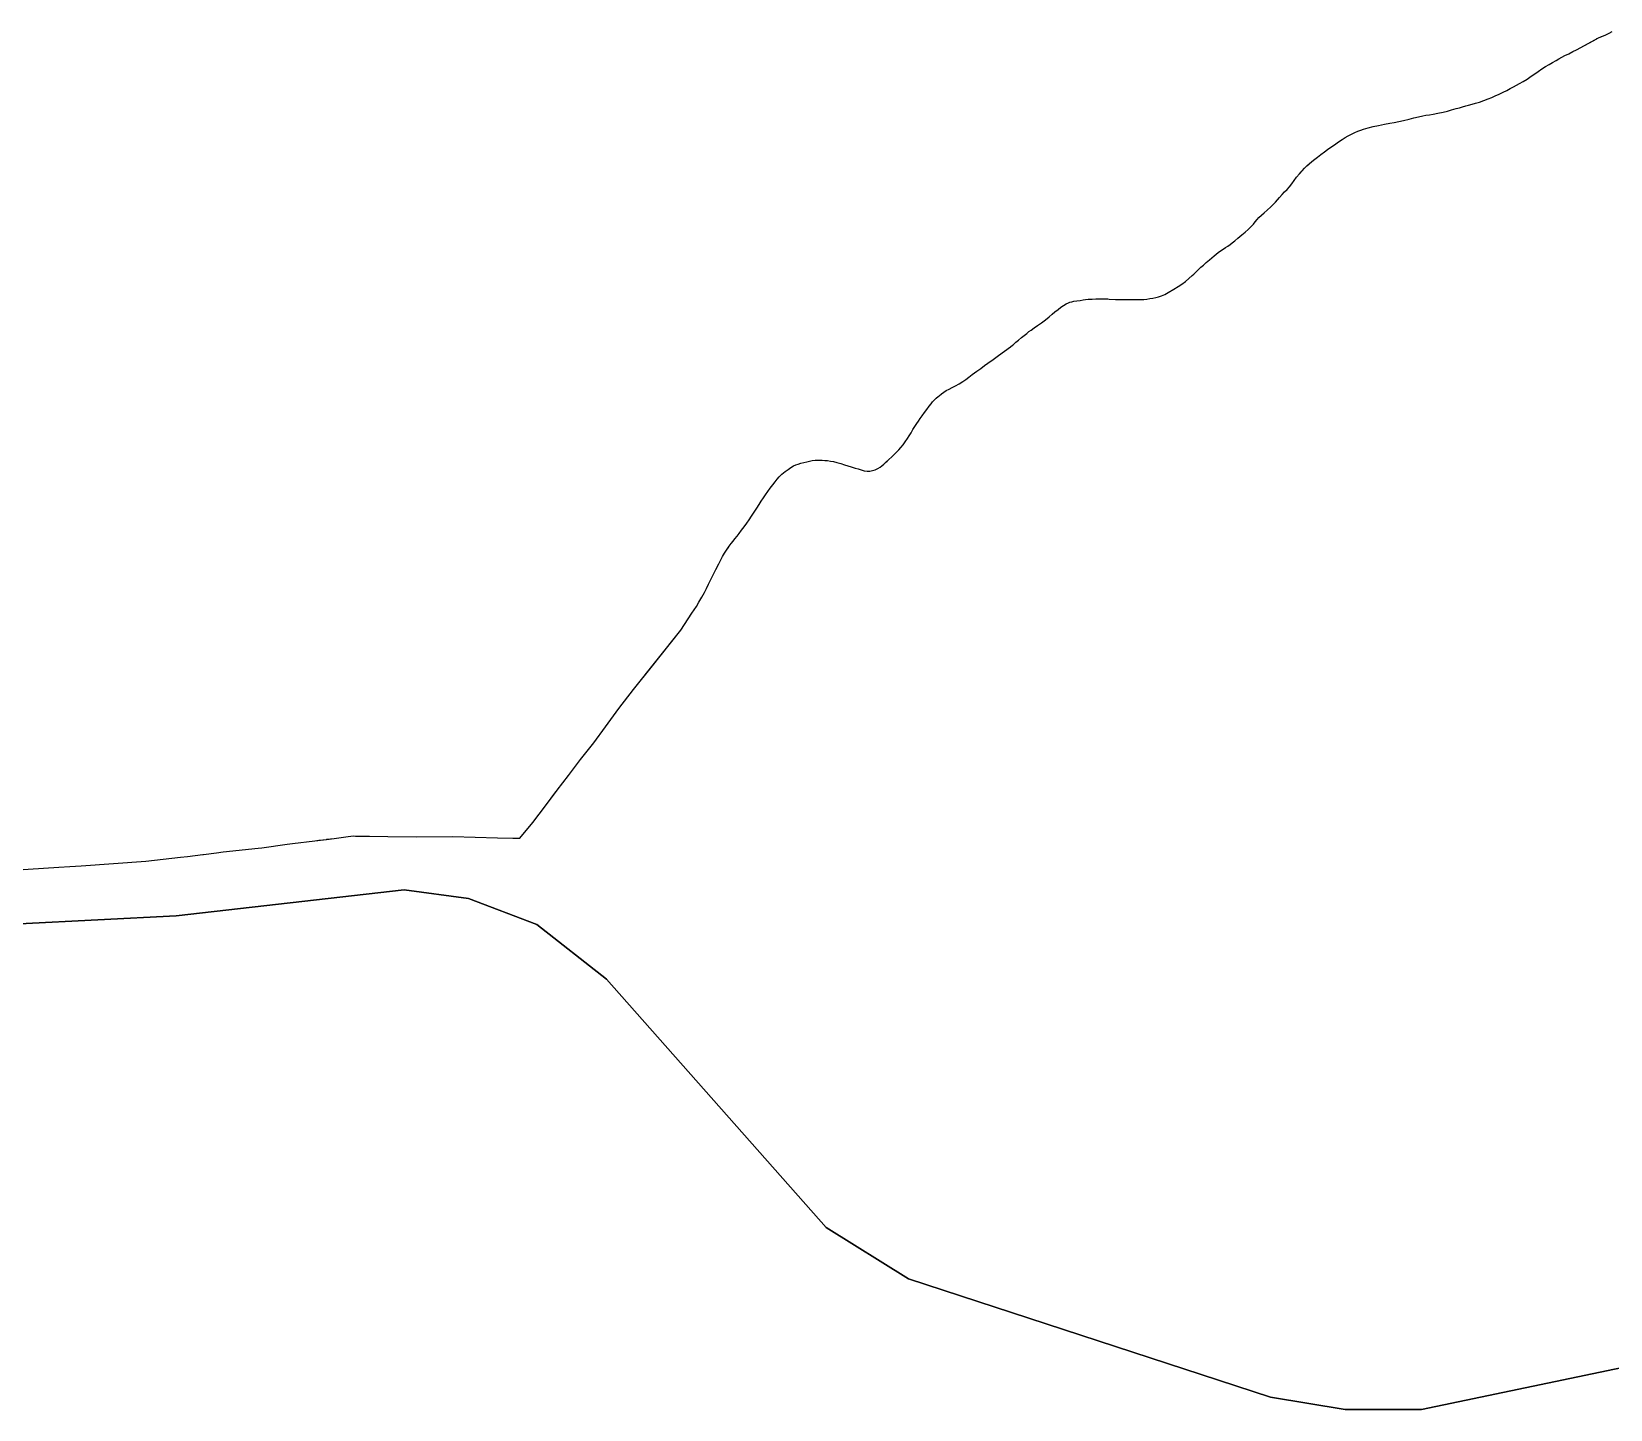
# Model space of a CAD drawing. Header units: inches. Extents: x 11258954 to 11313122, y 3645444 to 3695200.
# Drawn here: x 11264498 to 11270041, y 3685265 to 3690102 of the extents above; entities that cross this region are included whole.
import ezdxf

# ---------------------------------------------------------------- set-up
doc = ezdxf.new("R2010")
doc.units = ezdxf.units.IN
doc.header["$MEASUREMENT"] = 0
for name, color, linetype in [('SchoolBoardDistrict', 253, 'Continuous'), ('SchoolZone_Elementary', 251, 'Continuous'), ('SchoolZone_High', 63, 'Continuous'), ('SchoolZone_Middle', 154, 'Continuous')]:
    doc.layers.add(name, color=color, linetype=linetype)

msp = doc.modelspace()

# ---------------------------------------------------------------- linework, layer by layer
at = {"layer": 'SchoolBoardDistrict'}
msp.add_lwpolyline([(11264377.4065, 3687155.0625), (11264593.9065, 3687168.4375), (11264632.594, 3687170.8125), (11264671.5315, 3687173.5), (11264899.5625, 3687189.25), (11265021.1565, 3687203.4375), (11265045.022, 3687206.3115), (11265045.0315, 3687206.3125), (11265098.6565, 3687212.6875), (11265101.75, 3687213.0625), (11265146.8125, 3687219.1875), (11265170.75, 3687222.4375), (11265293.397, 3687235.6235), (11265293.4065, 3687235.625), (11265306.344, 3687237), (11265395.522, 3687249.1235), (11265395.5315, 3687249.125), (11265404.7345, 3687250.375), (11265413.9375, 3687251.625), (11265492.154, 3687261.2495), (11265506.5155, 3687263.0105), (11265532.928, 3687266.2485), (11265532.9375, 3687266.25), (11265534.6115, 3687266.458), (11265560.094, 3687269.625), (11265584.5, 3687272.625), (11265609.219, 3687275.6875), (11265628.125, 3687278), (11265634.7815, 3687277.875), (11265659.219, 3687277.375), (11265684, 3687276.875), (11265748.3125, 3687275.625), (11265851.094, 3687275.25), (11265976.9065, 3687275.8125), (11266134.094, 3687271.25), (11266187.594, 3687270.375), (11266205.6195, 3687270.099), (11266205.6665, 3687270.0985), (11266212.094, 3687270), (11266257.6875, 3687324.8125), (11266302.0625, 3687384.4375), (11266338.5895, 3687432.518), (11266339.6825, 3687433.957), (11266343.6565, 3687439.1875), (11266382.6565, 3687490.625), (11266424.875, 3687546), (11266471.6565, 3687604.625), (11266512.6565, 3687661), (11266560.0625, 3687726), (11266610.844, 3687792), (11266672.7665, 3687869.476), (11266673.226, 3687870.051), (11266777.1875, 3688000.125), (11266816.469, 3688060.625), (11266824.2815, 3688071.5625), (11266832.2815, 3688083.5625), (11266841.25, 3688098.375), (11266851.75, 3688116.8125), (11266860.5, 3688132.875), (11266868.125, 3688147.4375), (11266875.1875, 3688161.5625), (11266883.1565, 3688178.0625), (11266891.5315, 3688195.375), (11266900.594, 3688213.8125), (11266910.719, 3688233.625), (11266917.9065, 3688247.625), (11266924.25, 3688259.75), (11266931.0315, 3688271.5), (11266939.8125, 3688284.6875), (11266944.327, 3688290.9185), (11266944.361, 3688290.965), (11266947.375, 3688295.125), (11266954.4065, 3688304.375), (11266961.0315, 3688312.75), (11266967.5625, 3688320.9375), (11266975.0625, 3688330.4375), (11266982.75, 3688340.375), (11266990.844, 3688351.1875), (11266999.5, 3688363.0625), (11267009.0625, 3688376.5), (11267017.4065, 3688388.375), (11267025.625, 3688400.5), (11267035, 3688414.6875), (11267044.2815, 3688429.1875), (11267052.4375, 3688442), (11267060.0315, 3688453.9375), (11267067.5, 3688465.375), (11267074.875, 3688476.1875), (11267082.6565, 3688487.1875), (11267091.125, 3688498.5625), (11267100.375, 3688510.6875), (11267108.25, 3688521.125), (11267115.25, 3688530.25), (11267122.75, 3688538.75), (11267129.013, 3688544.4945), (11267132.5625, 3688547.75), (11267143.844, 3688557.125), (11267154.0315, 3688565.0625), (11267163.5625, 3688571.625), (11267173.094, 3688577), (11267180.719, 3688580.5), (11267189.0625, 3688583.5625), (11267198.4375, 3688586.4375), (11267208.969, 3688589.1875), (11267219.875, 3688591.9375), (11267229.25, 3688594.3125), (11267238.2815, 3688595.9375), (11267249.3125, 3688596.875), (11267262.0625, 3688597.25), (11267273.25, 3688597.25), (11267283.4065, 3688596.8125), (11267292.9065, 3688595.9375), (11267303.094, 3688594.375), (11267313.875, 3688592.25), (11267325.6565, 3688589.3125), (11267338.75, 3688585.6875), (11267352.5625, 3688581.5625), (11267364.219, 3688577.9375), (11267376.0625, 3688574.0625), (11267389.7815, 3688569.875), (11267400.625, 3688566.5), (11267410.719, 3688563.1875), (11267421.125, 3688560.375), (11267431.75, 3688558.9375), (11267440.9375, 3688559.125), (11267450.1875, 3688560.875), (11267459.469, 3688563.875), (11267468.875, 3688568.5), (11267476.8125, 3688573.25), (11267483.5315, 3688577.9375), (11267489.75, 3688582.875), (11267496.5625, 3688588.8125), (11267501.543, 3688593.4645), (11267501.7215, 3688593.631), (11267507.9375, 3688599.4375), (11267517.9065, 3688608.8125), (11267527.0625, 3688617.75), (11267532.53, 3688623.2575), (11267532.831, 3688623.561), (11267535.5625, 3688626.3125), (11267542.6565, 3688633.5), (11267550.094, 3688641.5), (11267557.844, 3688650.75), (11267565.6565, 3688661.375), (11267573.469, 3688673), (11267579.75, 3688683.125), (11267585.719, 3688693.375), (11267592.594, 3688704.875), (11267599.375, 3688715.8125), (11267605.594, 3688725.5625), (11267611.469, 3688734.5625), (11267617.2815, 3688743.1875), (11267624.594, 3688753.625), (11267632.4375, 3688764.375), (11267640.7815, 3688775.5625), (11267649.9375, 3688787.25), (11267656.0625, 3688795.25), (11267661.4065, 3688802.125), (11267667, 3688808.5), (11267674.344, 3688815.4375), (11267681.2095, 3688821.247), (11267684.094, 3688823.6875), (11267693, 3688830.75), (11267701.25, 3688836.6875), (11267709.4065, 3688841.75), (11267719.125, 3688847), (11267729.75, 3688852.25), (11267741.469, 3688858.25), (11267754.3125, 3688865.4375), (11267767.2815, 3688873.5625), (11267778.219, 3688880.9375), (11267788.8125, 3688888.6875), (11267800.969, 3688897.75), (11267816.594, 3688909.4375), (11267830.4065, 3688919.8125), (11267843.125, 3688929.25), (11267855.625, 3688938.3125), (11267874.0625, 3688951.3125), (11267893.375, 3688964.875), (11267913.6565, 3688979.5), (11267934.719, 3688995.5625), (11267942.2115, 3689001.575), (11267945, 3689003.8125), (11267954.125, 3689011.3125), (11267963.3125, 3689018.9375), (11267973.969, 3689027.75), (11267983.4065, 3689035.5), (11267991.844, 3689042.4375), (11267999.6875, 3689048.6875), (11268007.125, 3689054.375), (11268018.219, 3689062.1875), (11268030.1565, 3689070.3125), (11268043.3125, 3689079.375), (11268058.094, 3689090.25), (11268070.8125, 3689100.5625), (11268081.1565, 3689109.5), (11268091.0315, 3689117.875), (11268102.4065, 3689126.9375), (11268112.1565, 3689134), (11268121.4375, 3689140.5625), (11268130.0625, 3689145.875), (11268138.1565, 3689150), (11268143.75, 3689152.0625), (11268149.969, 3689153.75), (11268157.75, 3689155.1875), (11268167.4375, 3689156.6875), (11268179.75, 3689158.5), (11268189.6565, 3689160.0625), (11268198.4375, 3689161.25), (11268207.9065, 3689162.25), (11268221.5625, 3689163.125), (11268234.875, 3689163.6875), (11268276.206, 3689163.3115), (11268281.719, 3689163), (11268303.969, 3689161.9375), (11268328.625, 3689161.25), (11268356.875, 3689161), (11268370.0315, 3689161), (11268381.469, 3689161), (11268392.0315, 3689161.1875), (11268402.844, 3689161.75), (11268413.5, 3689162.9375), (11268424.375, 3689164.5), (11268435, 3689166.375), (11268445.0315, 3689168.4375), (11268455, 3689170.9375), (11268465.1875, 3689174.25), (11268476.2815, 3689179.375), (11268488.875, 3689186.375), (11268507.969, 3689197.625), (11268523.219, 3689206.75), (11268536.5315, 3689215.4375), (11268549.2815, 3689224.875), (11268560.875, 3689234.625), (11268572.719, 3689245.3125), (11268578.5255, 3689250.757), (11268584.25, 3689256.125), (11268595.1565, 3689266.5), (11268603.6875, 3689274.625), (11268612.3125, 3689282.5625), (11268621.9065, 3689291.0625), (11268633.2815, 3689300.75), (11268642.344, 3689308.3125), (11268650.0315, 3689314.6875), (11268657.125, 3689320.4375), (11268664.5625, 3689326), (11268672.7815, 3689332.0625), (11268681.344, 3689338), (11268689.7815, 3689343.8125), (11268697.844, 3689349.25), (11268705.844, 3689354.875), (11268713.7815, 3689360.8125), (11268722.469, 3689367.8125), (11268732.6875, 3689376.5), (11268747.0315, 3689388.5), (11268758.9065, 3689398), (11268769.719, 3689407.1875), (11268780.5625, 3689417.9375), (11268787.75, 3689426.25), (11268794.4065, 3689434.3125), (11268800.75, 3689442), (11268806.969, 3689448.9375), (11268815.9375, 3689457.5625), (11268825.5625, 3689465.875), (11268836.4065, 3689475.0625), (11268848.5625, 3689486.3125), (11268857.625, 3689495.5625), (11268865.0625, 3689503.625), (11268871.9065, 3689511.4375), (11268879.375, 3689519.75), (11268888.5315, 3689529.5625), (11268897.5, 3689538.875), (11268906.1565, 3689548), (11268914.3125, 3689557.3125), (11268922.6565, 3689568.0625), (11268930.6875, 3689579), (11268939.219, 3689590.5), (11268949.375, 3689602.8125), (11268955.9425, 3689610.1925), (11268956.388, 3689610.6935), (11268958.719, 3689613.3125), (11268966.875, 3689622.0625), (11268975.1875, 3689630.1875), (11268981.1385, 3689635.444), (11268981.611, 3689635.861), (11268985.094, 3689638.9375), (11268999.094, 3689650.625), (11269012.4065, 3689661.1875), (11269025.094, 3689671.0625), (11269037.3125, 3689680.1875), (11269048.3125, 3689688.25), (11269059.6565, 3689696.4375), (11269072.3125, 3689704.9375), (11269087.0315, 3689714.5), (11269099.75, 3689722.875), (11269110.2815, 3689729.9375), (11269120.375, 3689736.0625), (11269132.469, 3689742.25), (11269143.875, 3689747.375), (11269154.5625, 3689751.875), (11269164.7815, 3689755.8125), (11269174.625, 3689759.1875), (11269190.875, 3689764.125), (11269207.9375, 3689768.4375), (11269226.8125, 3689772.625), (11269248.594, 3689777.0625), (11269267, 3689780.5), (11269282.625, 3689783.3125), (11269297.9065, 3689786.1875), (11269315.3125, 3689789.875), (11269334.3125, 3689794.5625), (11269351.625, 3689799.1875), (11269367.625, 3689803.3125), (11269382.5625, 3689806.625), (11269393.6565, 3689808.4375), (11269405.719, 3689810.0625), (11269419.4065, 3689812.125), (11269435.25, 3689815.0625), (11269453.7815, 3689819.0625), (11269469.219, 3689822.9375), (11269483.5625, 3689826.9375), (11269499.25, 3689831.4375), (11269511.1565, 3689834.9375), (11269522.5, 3689838.1875), (11269533.4375, 3689841.3125), (11269543.6565, 3689844.125), (11269555.469, 3689847.1875), (11269567.75, 3689850.5), (11269581.3125, 3689854.5625), (11269596.9375, 3689860.0625), (11269612.3125, 3689865.9375), (11269625, 3689870.9375), (11269637.1565, 3689876.125), (11269650.5625, 3689882.4375), (11269664.25, 3689889.1875), (11269677.1565, 3689895.5625), (11269689.219, 3689901.8125), (11269700.719, 3689907.75), (11269711.5625, 3689913.5625), (11269722.594, 3689919.625), (11269734.8125, 3689926.6875), (11269748.6565, 3689935.4375), (11269763.594, 3689945.4375), (11269775.7815, 3689954), (11269787.1875, 3689962.125), (11269800.219, 3689970.75), (11269813.625, 3689979.125), (11269826.344, 3689986.75), (11269838.5315, 3689993.75), (11269850.3125, 3690000.5), (11269860.3125, 3690006.1875), (11269870.5, 3690011.8125), (11269881.719, 3690017.8125), (11269894.8125, 3690024.4375), (11269909.844, 3690031.75), (11269922.5625, 3690037.8125), (11269993.663, 3690076.8765), (11269994.2375, 3690077.1915), (11270000.0315, 3690080.375), (11270009.6465, 3690084.463), (11270010.6015, 3690084.869), (11270022.375, 3690089.875), (11270036.625, 3690096.5), (11270048, 3690102.0625)], dxfattribs=at)
at = {"layer": 'SchoolZone_Elementary'}
for points in [[(11264377.4065, 3687155.0625, 0), (11264593.9065, 3687168.4375, 0), (11264632.594, 3687170.8125, 0), (11264671.5315, 3687173.5, 0), (11264899.5625, 3687189.25, 0), (11265021.1565, 3687203.4375, 0), (11265045.0315, 3687206.3125, 0), (11265098.6565, 3687212.6875, 0), (11265101.75, 3687213.0625, 0), (11265146.8125, 3687219.1875, 0), (11265170.75, 3687222.4375, 0), (11265293.4065, 3687235.625, 0), (11265306.344, 3687237, 0), (11265395.5315, 3687249.125, 0), (11265404.7345, 3687250.375, 0), (11265413.9375, 3687251.625, 0), (11265492.1565, 3687261.25, 0), (11265532.9375, 3687266.25, 0), (11265560.094, 3687269.625, 0), (11265584.5, 3687272.625, 0), (11265609.219, 3687275.6875, 0), (11265628.125, 3687278, 0), (11265634.7815, 3687277.875, 0), (11265659.219, 3687277.375, 0), (11265684, 3687276.875, 0), (11265748.3125, 3687275.625, 0), (11265851.094, 3687275.25, 0), (11265976.9065, 3687275.8125, 0), (11266134.094, 3687271.25, 0), (11266187.532, 3687270.376, 0), (11266187.594, 3687270.375, 0), (11266212.094, 3687270, 0), (11266257.6875, 3687324.8125, 0), (11266302.0625, 3687384.4375, 0), (11266343.6565, 3687439.1875, 0), (11266382.6565, 3687490.625, 0), (11266424.875, 3687546, 0), (11266471.6565, 3687604.625, 0), (11266512.6565, 3687661, 0), (11266560.0625, 3687726, 0), (11266610.844, 3687792, 0), (11266777.1875, 3688000.125, 0), (11266816.469, 3688060.625, 0), (11266824.2815, 3688071.5625, 0), (11266832.2815, 3688083.5625, 0), (11266841.25, 3688098.375, 0), (11266851.75, 3688116.8125, 0), (11266860.5, 3688132.875, 0), (11266868.125, 3688147.4375, 0), (11266875.1875, 3688161.5625, 0), (11266883.1565, 3688178.0625, 0), (11266891.5315, 3688195.375, 0), (11266900.594, 3688213.8125, 0), (11266910.719, 3688233.625, 0), (11266917.9065, 3688247.625, 0), (11266924.25, 3688259.75, 0), (11266931.0315, 3688271.5, 0), (11266939.8125, 3688284.6875, 0), (11266947.375, 3688295.125, 0), (11266954.4065, 3688304.375, 0), (11266961.0315, 3688312.75, 0), (11266967.5625, 3688320.9375, 0), (11266975.0625, 3688330.4375, 0), (11266982.75, 3688340.375, 0), (11266990.844, 3688351.1875, 0), (11266999.5, 3688363.0625, 0), (11267009.0625, 3688376.5, 0), (11267017.4065, 3688388.375, 0), (11267025.625, 3688400.5, 0), (11267035, 3688414.6875, 0), (11267044.2815, 3688429.1875, 0), (11267052.4375, 3688442, 0), (11267060.0315, 3688453.9375, 0), (11267067.5, 3688465.375, 0), (11267074.875, 3688476.1875, 0), (11267082.6565, 3688487.1875, 0), (11267091.125, 3688498.5625, 0), (11267100.375, 3688510.6875, 0), (11267108.25, 3688521.125, 0), (11267115.25, 3688530.25, 0), (11267122.75, 3688538.75, 0), (11267129.013, 3688544.494, 0), (11267132.5625, 3688547.75, 0), (11267143.844, 3688557.125, 0), (11267154.0315, 3688565.0625, 0), (11267163.5625, 3688571.625, 0), (11267173.094, 3688577, 0), (11267180.719, 3688580.5, 0), (11267189.0625, 3688583.5625, 0), (11267198.4375, 3688586.4375, 0), (11267208.969, 3688589.1875, 0), (11267219.875, 3688591.9375, 0), (11267229.25, 3688594.3125, 0), (11267238.2815, 3688595.9375, 0), (11267249.3125, 3688596.875, 0), (11267262.0625, 3688597.25, 0), (11267273.25, 3688597.25, 0), (11267283.4065, 3688596.8125, 0), (11267292.9065, 3688595.9375, 0), (11267303.094, 3688594.375, 0), (11267313.875, 3688592.25, 0), (11267325.6565, 3688589.3125, 0), (11267338.75, 3688585.6875, 0), (11267352.5625, 3688581.5625, 0), (11267364.219, 3688577.9375, 0), (11267376.0625, 3688574.0625, 0), (11267389.7815, 3688569.875, 0), (11267400.625, 3688566.5, 0), (11267410.719, 3688563.1875, 0), (11267421.125, 3688560.375, 0), (11267431.75, 3688558.9375, 0), (11267440.9375, 3688559.125, 0), (11267450.1875, 3688560.875, 0), (11267459.469, 3688563.875, 0), (11267468.875, 3688568.5, 0), (11267476.8125, 3688573.25, 0), (11267483.5315, 3688577.9375, 0), (11267489.75, 3688582.875, 0), (11267496.5625, 3688588.8125, 0), (11267507.9375, 3688599.4375, 0), (11267517.9065, 3688608.8125, 0), (11267527.0625, 3688617.75, 0), (11267535.5625, 3688626.3125, 0), (11267542.6565, 3688633.5, 0), (11267550.094, 3688641.5, 0), (11267557.844, 3688650.75, 0), (11267565.6565, 3688661.375, 0), (11267573.469, 3688673, 0), (11267579.75, 3688683.125, 0), (11267585.719, 3688693.375, 0), (11267592.594, 3688704.875, 0), (11267599.375, 3688715.8125, 0), (11267605.594, 3688725.5625, 0), (11267611.469, 3688734.5625, 0), (11267617.2815, 3688743.1875, 0), (11267624.594, 3688753.625, 0), (11267632.4375, 3688764.375, 0), (11267640.7815, 3688775.5625, 0), (11267649.9375, 3688787.25, 0), (11267656.0625, 3688795.25, 0), (11267661.4065, 3688802.125, 0), (11267667, 3688808.5, 0), (11267674.344, 3688815.4375, 0), (11267681.2095, 3688821.247, 0), (11267684.094, 3688823.6875, 0), (11267693, 3688830.75, 0), (11267701.25, 3688836.6875, 0), (11267709.4065, 3688841.75, 0), (11267719.125, 3688847, 0), (11267729.75, 3688852.25, 0), (11267741.469, 3688858.25, 0), (11267754.3125, 3688865.4375, 0), (11267767.2815, 3688873.5625, 0), (11267778.219, 3688880.9375, 0), (11267788.8125, 3688888.6875, 0), (11267800.969, 3688897.75, 0), (11267816.594, 3688909.4375, 0), (11267830.4065, 3688919.8125, 0), (11267843.125, 3688929.25, 0), (11267855.625, 3688938.3125, 0), (11267874.0625, 3688951.3125, 0), (11267893.375, 3688964.875, 0), (11267913.6565, 3688979.5, 0), (11267934.719, 3688995.5625, 0), (11267942.2115, 3689001.575, 0), (11267945, 3689003.8125, 0), (11267954.125, 3689011.3125, 0), (11267963.3125, 3689018.9375, 0), (11267973.969, 3689027.75, 0), (11267983.4065, 3689035.5, 0), (11267991.844, 3689042.4375, 0), (11267999.6875, 3689048.6875, 0), (11268007.125, 3689054.375, 0), (11268018.219, 3689062.1875, 0), (11268030.1565, 3689070.3125, 0), (11268043.3125, 3689079.375, 0), (11268058.094, 3689090.25, 0), (11268070.8125, 3689100.5625, 0), (11268081.1565, 3689109.5, 0), (11268091.0315, 3689117.875, 0), (11268102.4065, 3689126.9375, 0), (11268112.1565, 3689134, 0), (11268121.4375, 3689140.5625, 0), (11268130.0625, 3689145.875, 0), (11268138.1565, 3689150, 0), (11268143.75, 3689152.0625, 0), (11268149.969, 3689153.75, 0), (11268157.75, 3689155.1875, 0), (11268167.4375, 3689156.6875, 0), (11268179.75, 3689158.5, 0), (11268189.6565, 3689160.0625, 0), (11268198.4375, 3689161.25, 0), (11268207.9065, 3689162.25, 0), (11268221.5625, 3689163.125, 0), (11268234.875, 3689163.6875, 0), (11268276.206, 3689163.3115, 0), (11268281.719, 3689163, 0), (11268303.969, 3689161.9375, 0), (11268328.625, 3689161.25, 0), (11268356.875, 3689161, 0), (11268370.0315, 3689161, 0), (11268381.469, 3689161, 0), (11268392.0315, 3689161.1875, 0), (11268402.844, 3689161.75, 0), (11268413.5, 3689162.9375, 0), (11268424.375, 3689164.5, 0), (11268435, 3689166.375, 0), (11268445.0315, 3689168.4375, 0), (11268455, 3689170.9375, 0), (11268465.1875, 3689174.25, 0), (11268476.2815, 3689179.375, 0), (11268488.875, 3689186.375, 0), (11268507.969, 3689197.625, 0), (11268523.219, 3689206.75, 0), (11268536.5315, 3689215.4375, 0), (11268549.2815, 3689224.875, 0), (11268560.875, 3689234.625, 0), (11268572.719, 3689245.3125, 0), (11268578.5255, 3689250.757, 0), (11268584.25, 3689256.125, 0), (11268595.1565, 3689266.5, 0), (11268603.6875, 3689274.625, 0), (11268612.3125, 3689282.5625, 0), (11268621.9065, 3689291.0625, 0), (11268633.2815, 3689300.75, 0), (11268642.344, 3689308.3125, 0), (11268650.0315, 3689314.6875, 0), (11268657.125, 3689320.4375, 0), (11268664.5625, 3689326, 0), (11268672.7815, 3689332.0625, 0), (11268681.344, 3689338, 0), (11268689.7815, 3689343.8125, 0), (11268697.844, 3689349.25, 0), (11268705.844, 3689354.875, 0), (11268713.7815, 3689360.8125, 0), (11268722.469, 3689367.8125, 0), (11268732.6875, 3689376.5, 0), (11268747.0315, 3689388.5, 0), (11268758.9065, 3689398, 0), (11268769.719, 3689407.1875, 0), (11268780.5625, 3689417.9375, 0), (11268787.75, 3689426.25, 0), (11268794.4065, 3689434.3125, 0), (11268800.75, 3689442, 0), (11268806.969, 3689448.9375, 0), (11268815.9375, 3689457.5625, 0), (11268825.5625, 3689465.875, 0), (11268836.4065, 3689475.0625, 0), (11268848.5625, 3689486.3125, 0), (11268857.625, 3689495.5625, 0), (11268865.0625, 3689503.625, 0), (11268871.9065, 3689511.4375, 0), (11268879.375, 3689519.75, 0), (11268888.5315, 3689529.5625, 0), (11268897.5, 3689538.875, 0), (11268906.1565, 3689548, 0), (11268914.3125, 3689557.3125, 0), (11268922.6565, 3689568.0625, 0), (11268930.6875, 3689579, 0), (11268939.219, 3689590.5, 0), (11268949.375, 3689602.8125, 0), (11268958.719, 3689613.3125, 0), (11268966.875, 3689622.0625, 0), (11268975.1875, 3689630.1875, 0), (11268985.094, 3689638.9375, 0), (11268999.094, 3689650.625, 0), (11269012.4065, 3689661.1875, 0), (11269025.094, 3689671.0625, 0), (11269037.3125, 3689680.1875, 0), (11269048.3125, 3689688.25, 0), (11269059.6565, 3689696.4375, 0), (11269072.3125, 3689704.9375, 0), (11269087.0315, 3689714.5, 0), (11269099.75, 3689722.875, 0), (11269110.2815, 3689729.9375, 0), (11269120.375, 3689736.0625, 0), (11269132.469, 3689742.25, 0), (11269143.875, 3689747.375, 0), (11269154.5625, 3689751.875, 0), (11269164.7815, 3689755.8125, 0), (11269174.625, 3689759.1875, 0), (11269190.875, 3689764.125, 0), (11269207.9375, 3689768.4375, 0), (11269226.8125, 3689772.625, 0), (11269248.594, 3689777.0625, 0), (11269267, 3689780.5, 0), (11269282.625, 3689783.3125, 0), (11269297.9065, 3689786.1875, 0), (11269315.3125, 3689789.875, 0), (11269334.3125, 3689794.5625, 0), (11269351.625, 3689799.1875, 0), (11269367.625, 3689803.3125, 0), (11269382.5625, 3689806.625, 0), (11269393.6565, 3689808.4375, 0), (11269405.719, 3689810.0625, 0), (11269419.4065, 3689812.125, 0), (11269435.25, 3689815.0625, 0), (11269453.7815, 3689819.0625, 0), (11269469.219, 3689822.9375, 0), (11269483.5625, 3689826.9375, 0), (11269499.25, 3689831.4375, 0), (11269511.1565, 3689834.9375, 0), (11269522.5, 3689838.1875, 0), (11269533.4375, 3689841.3125, 0), (11269543.6565, 3689844.125, 0), (11269555.469, 3689847.1875, 0), (11269567.75, 3689850.5, 0), (11269581.3125, 3689854.5625, 0), (11269596.9375, 3689860.0625, 0), (11269612.3125, 3689865.9375, 0), (11269625, 3689870.9375, 0), (11269637.1565, 3689876.125, 0), (11269650.5625, 3689882.4375, 0), (11269664.25, 3689889.1875, 0), (11269677.1565, 3689895.5625, 0), (11269689.219, 3689901.8125, 0), (11269700.719, 3689907.75, 0), (11269711.5625, 3689913.5625, 0), (11269722.594, 3689919.625, 0), (11269734.8125, 3689926.6875, 0), (11269748.6565, 3689935.4375, 0), (11269763.594, 3689945.4375, 0), (11269775.7815, 3689954, 0), (11269787.1875, 3689962.125, 0), (11269800.219, 3689970.75, 0), (11269813.625, 3689979.125, 0), (11269826.344, 3689986.75, 0), (11269838.5315, 3689993.75, 0), (11269850.3125, 3690000.5, 0), (11269860.3125, 3690006.1875, 0), (11269870.5, 3690011.8125, 0), (11269881.719, 3690017.8125, 0), (11269894.8125, 3690024.4375, 0), (11269909.844, 3690031.75, 0), (11269922.5625, 3690037.8125, 0), (11270000.0315, 3690080.375, 0), (11270022.375, 3690089.875, 0), (11270036.625, 3690096.5, 0), (11270048, 3690102.0625, 0)], [(11264179.5, 3686955.205, 0), (11265005.627, 3686997.8835, 0), (11265805.842, 3687089.3365, 0), (11266031.4265, 3687058.852, 0), (11266272.2535, 3686967.399, 0), (11266516.1285, 3686775.347, 0), (11267287.3835, 3685903.4935, 0), (11267576.9855, 3685723.6355, 0), (11268848.1845, 3685307.5235, 0), (11269110.3505, 3685264.8455, 0), (11269378.613, 3685264.8455, 0), (11270290.989, 3685455.86, 0)], [(11270290.989, 3685455.86, 0), (11269378.613, 3685264.8455, 0), (11269110.3505, 3685264.8455, 0), (11268848.1845, 3685307.5235, 0), (11267576.9855, 3685723.6355, 0), (11267287.3835, 3685903.4935, 0), (11266516.1285, 3686775.347, 0), (11266272.2535, 3686967.399, 0), (11266031.4265, 3687058.852, 0), (11265805.842, 3687089.3365, 0), (11265005.627, 3686997.8835, 0), (11264179.5, 3686955.205, 0)]]:
    msp.add_polyline3d(points, dxfattribs=at)
at = {"layer": 'SchoolZone_High'}
msp.add_polyline3d([(11264377.4065, 3687155.0625, 0), (11264593.9065, 3687168.4375, 0), (11264632.594, 3687170.8125, 0), (11264671.5315, 3687173.5, 0), (11264899.5625, 3687189.25, 0), (11265021.1565, 3687203.4375, 0), (11265045.0315, 3687206.3125, 0), (11265098.6565, 3687212.6875, 0), (11265101.75, 3687213.0625, 0), (11265146.8125, 3687219.1875, 0), (11265170.75, 3687222.4375, 0), (11265293.4065, 3687235.625, 0), (11265306.344, 3687237, 0), (11265395.5315, 3687249.125, 0), (11265404.7345, 3687250.375, 0), (11265413.9375, 3687251.625, 0), (11265492.1565, 3687261.25, 0), (11265532.9375, 3687266.25, 0), (11265560.094, 3687269.625, 0), (11265584.5, 3687272.625, 0), (11265609.219, 3687275.6875, 0), (11265628.125, 3687278, 0), (11265634.7815, 3687277.875, 0), (11265659.219, 3687277.375, 0), (11265684, 3687276.875, 0), (11265748.3125, 3687275.625, 0), (11265851.094, 3687275.25, 0), (11265976.9065, 3687275.8125, 0), (11266134.094, 3687271.25, 0), (11266187.532, 3687270.376, 0), (11266187.594, 3687270.375, 0), (11266212.094, 3687270, 0), (11266257.6875, 3687324.8125, 0), (11266302.0625, 3687384.4375, 0), (11266343.6565, 3687439.1875, 0), (11266382.6565, 3687490.625, 0), (11266424.875, 3687546, 0), (11266471.6565, 3687604.625, 0), (11266512.6565, 3687661, 0), (11266560.0625, 3687726, 0), (11266610.844, 3687792, 0), (11266777.1875, 3688000.125, 0), (11266816.469, 3688060.625, 0), (11266824.2815, 3688071.5625, 0), (11266832.2815, 3688083.5625, 0), (11266841.25, 3688098.375, 0), (11266851.75, 3688116.8125, 0), (11266860.5, 3688132.875, 0), (11266868.125, 3688147.4375, 0), (11266875.1875, 3688161.5625, 0), (11266883.1565, 3688178.0625, 0), (11266891.5315, 3688195.375, 0), (11266900.594, 3688213.8125, 0), (11266910.719, 3688233.625, 0), (11266917.9065, 3688247.625, 0), (11266924.25, 3688259.75, 0), (11266931.0315, 3688271.5, 0), (11266939.8125, 3688284.6875, 0), (11266947.375, 3688295.125, 0), (11266954.4065, 3688304.375, 0), (11266961.0315, 3688312.75, 0), (11266967.5625, 3688320.9375, 0), (11266975.0625, 3688330.4375, 0), (11266982.75, 3688340.375, 0), (11266990.844, 3688351.1875, 0), (11266999.5, 3688363.0625, 0), (11267009.0625, 3688376.5, 0), (11267017.4065, 3688388.375, 0), (11267025.625, 3688400.5, 0), (11267035, 3688414.6875, 0), (11267044.2815, 3688429.1875, 0), (11267052.4375, 3688442, 0), (11267060.0315, 3688453.9375, 0), (11267067.5, 3688465.375, 0), (11267074.875, 3688476.1875, 0), (11267082.6565, 3688487.1875, 0), (11267091.125, 3688498.5625, 0), (11267100.375, 3688510.6875, 0), (11267108.25, 3688521.125, 0), (11267115.25, 3688530.25, 0), (11267122.75, 3688538.75, 0), (11267129.013, 3688544.494, 0), (11267132.5625, 3688547.75, 0), (11267143.844, 3688557.125, 0), (11267154.0315, 3688565.0625, 0), (11267163.5625, 3688571.625, 0), (11267173.094, 3688577, 0), (11267180.719, 3688580.5, 0), (11267189.0625, 3688583.5625, 0), (11267198.4375, 3688586.4375, 0), (11267208.969, 3688589.1875, 0), (11267219.875, 3688591.9375, 0), (11267229.25, 3688594.3125, 0), (11267238.2815, 3688595.9375, 0), (11267249.3125, 3688596.875, 0), (11267262.0625, 3688597.25, 0), (11267273.25, 3688597.25, 0), (11267283.4065, 3688596.8125, 0), (11267292.9065, 3688595.9375, 0), (11267303.094, 3688594.375, 0), (11267313.875, 3688592.25, 0), (11267325.6565, 3688589.3125, 0), (11267338.75, 3688585.6875, 0), (11267352.5625, 3688581.5625, 0), (11267364.219, 3688577.9375, 0), (11267376.0625, 3688574.0625, 0), (11267389.7815, 3688569.875, 0), (11267400.625, 3688566.5, 0), (11267410.719, 3688563.1875, 0), (11267421.125, 3688560.375, 0), (11267431.75, 3688558.9375, 0), (11267440.9375, 3688559.125, 0), (11267450.1875, 3688560.875, 0), (11267459.469, 3688563.875, 0), (11267468.875, 3688568.5, 0), (11267476.8125, 3688573.25, 0), (11267483.5315, 3688577.9375, 0), (11267489.75, 3688582.875, 0), (11267496.5625, 3688588.8125, 0), (11267507.9375, 3688599.4375, 0), (11267517.9065, 3688608.8125, 0), (11267527.0625, 3688617.75, 0), (11267535.5625, 3688626.3125, 0), (11267542.6565, 3688633.5, 0), (11267550.094, 3688641.5, 0), (11267557.844, 3688650.75, 0), (11267565.6565, 3688661.375, 0), (11267573.469, 3688673, 0), (11267579.75, 3688683.125, 0), (11267585.719, 3688693.375, 0), (11267592.594, 3688704.875, 0), (11267599.375, 3688715.8125, 0), (11267605.594, 3688725.5625, 0), (11267611.469, 3688734.5625, 0), (11267617.2815, 3688743.1875, 0), (11267624.594, 3688753.625, 0), (11267632.4375, 3688764.375, 0), (11267640.7815, 3688775.5625, 0), (11267649.9375, 3688787.25, 0), (11267656.0625, 3688795.25, 0), (11267661.4065, 3688802.125, 0), (11267667, 3688808.5, 0), (11267674.344, 3688815.4375, 0), (11267681.2095, 3688821.247, 0), (11267684.094, 3688823.6875, 0), (11267693, 3688830.75, 0), (11267701.25, 3688836.6875, 0), (11267709.4065, 3688841.75, 0), (11267719.125, 3688847, 0), (11267729.75, 3688852.25, 0), (11267741.469, 3688858.25, 0), (11267754.3125, 3688865.4375, 0), (11267767.2815, 3688873.5625, 0), (11267778.219, 3688880.9375, 0), (11267788.8125, 3688888.6875, 0), (11267800.969, 3688897.75, 0), (11267816.594, 3688909.4375, 0), (11267830.4065, 3688919.8125, 0), (11267843.125, 3688929.25, 0), (11267855.625, 3688938.3125, 0), (11267874.0625, 3688951.3125, 0), (11267893.375, 3688964.875, 0), (11267913.6565, 3688979.5, 0), (11267934.719, 3688995.5625, 0), (11267942.2115, 3689001.575, 0), (11267945, 3689003.8125, 0), (11267954.125, 3689011.3125, 0), (11267963.3125, 3689018.9375, 0), (11267973.969, 3689027.75, 0), (11267983.4065, 3689035.5, 0), (11267991.844, 3689042.4375, 0), (11267999.6875, 3689048.6875, 0), (11268007.125, 3689054.375, 0), (11268018.219, 3689062.1875, 0), (11268030.1565, 3689070.3125, 0), (11268043.3125, 3689079.375, 0), (11268058.094, 3689090.25, 0), (11268070.8125, 3689100.5625, 0), (11268081.1565, 3689109.5, 0), (11268091.0315, 3689117.875, 0), (11268102.4065, 3689126.9375, 0), (11268112.1565, 3689134, 0), (11268121.4375, 3689140.5625, 0), (11268130.0625, 3689145.875, 0), (11268138.1565, 3689150, 0), (11268143.75, 3689152.0625, 0), (11268149.969, 3689153.75, 0), (11268157.75, 3689155.1875, 0), (11268167.4375, 3689156.6875, 0), (11268179.75, 3689158.5, 0), (11268189.6565, 3689160.0625, 0), (11268198.4375, 3689161.25, 0), (11268207.9065, 3689162.25, 0), (11268221.5625, 3689163.125, 0), (11268234.875, 3689163.6875, 0), (11268276.206, 3689163.3115, 0), (11268281.719, 3689163, 0), (11268303.969, 3689161.9375, 0), (11268328.625, 3689161.25, 0), (11268356.875, 3689161, 0), (11268370.0315, 3689161, 0), (11268381.469, 3689161, 0), (11268392.0315, 3689161.1875, 0), (11268402.844, 3689161.75, 0), (11268413.5, 3689162.9375, 0), (11268424.375, 3689164.5, 0), (11268435, 3689166.375, 0), (11268445.0315, 3689168.4375, 0), (11268455, 3689170.9375, 0), (11268465.1875, 3689174.25, 0), (11268476.2815, 3689179.375, 0), (11268488.875, 3689186.375, 0), (11268507.969, 3689197.625, 0), (11268523.219, 3689206.75, 0), (11268536.5315, 3689215.4375, 0), (11268549.2815, 3689224.875, 0), (11268560.875, 3689234.625, 0), (11268572.719, 3689245.3125, 0), (11268578.5255, 3689250.757, 0), (11268584.25, 3689256.125, 0), (11268595.1565, 3689266.5, 0), (11268603.6875, 3689274.625, 0), (11268612.3125, 3689282.5625, 0), (11268621.9065, 3689291.0625, 0), (11268633.2815, 3689300.75, 0), (11268642.344, 3689308.3125, 0), (11268650.0315, 3689314.6875, 0), (11268657.125, 3689320.4375, 0), (11268664.5625, 3689326, 0), (11268672.7815, 3689332.0625, 0), (11268681.344, 3689338, 0), (11268689.7815, 3689343.8125, 0), (11268697.844, 3689349.25, 0), (11268705.844, 3689354.875, 0), (11268713.7815, 3689360.8125, 0), (11268722.469, 3689367.8125, 0), (11268732.6875, 3689376.5, 0), (11268747.0315, 3689388.5, 0), (11268758.9065, 3689398, 0), (11268769.719, 3689407.1875, 0), (11268780.5625, 3689417.9375, 0), (11268787.75, 3689426.25, 0), (11268794.4065, 3689434.3125, 0), (11268800.75, 3689442, 0), (11268806.969, 3689448.9375, 0), (11268815.9375, 3689457.5625, 0), (11268825.5625, 3689465.875, 0), (11268836.4065, 3689475.0625, 0), (11268848.5625, 3689486.3125, 0), (11268857.625, 3689495.5625, 0), (11268865.0625, 3689503.625, 0), (11268871.9065, 3689511.4375, 0), (11268879.375, 3689519.75, 0), (11268888.5315, 3689529.5625, 0), (11268897.5, 3689538.875, 0), (11268906.1565, 3689548, 0), (11268914.3125, 3689557.3125, 0), (11268922.6565, 3689568.0625, 0), (11268930.6875, 3689579, 0), (11268939.219, 3689590.5, 0), (11268949.375, 3689602.8125, 0), (11268958.719, 3689613.3125, 0), (11268966.875, 3689622.0625, 0), (11268975.1875, 3689630.1875, 0), (11268985.094, 3689638.9375, 0), (11268999.094, 3689650.625, 0), (11269012.4065, 3689661.1875, 0), (11269025.094, 3689671.0625, 0), (11269037.3125, 3689680.1875, 0), (11269048.3125, 3689688.25, 0), (11269059.6565, 3689696.4375, 0), (11269072.3125, 3689704.9375, 0), (11269087.0315, 3689714.5, 0), (11269099.75, 3689722.875, 0), (11269110.2815, 3689729.9375, 0), (11269120.375, 3689736.0625, 0), (11269132.469, 3689742.25, 0), (11269143.875, 3689747.375, 0), (11269154.5625, 3689751.875, 0), (11269164.7815, 3689755.8125, 0), (11269174.625, 3689759.1875, 0), (11269190.875, 3689764.125, 0), (11269207.9375, 3689768.4375, 0), (11269226.8125, 3689772.625, 0), (11269248.594, 3689777.0625, 0), (11269267, 3689780.5, 0), (11269282.625, 3689783.3125, 0), (11269297.9065, 3689786.1875, 0), (11269315.3125, 3689789.875, 0), (11269334.3125, 3689794.5625, 0), (11269351.625, 3689799.1875, 0), (11269367.625, 3689803.3125, 0), (11269382.5625, 3689806.625, 0), (11269393.6565, 3689808.4375, 0), (11269405.719, 3689810.0625, 0), (11269419.4065, 3689812.125, 0), (11269435.25, 3689815.0625, 0), (11269453.7815, 3689819.0625, 0), (11269469.219, 3689822.9375, 0), (11269483.5625, 3689826.9375, 0), (11269499.25, 3689831.4375, 0), (11269511.1565, 3689834.9375, 0), (11269522.5, 3689838.1875, 0), (11269533.4375, 3689841.3125, 0), (11269543.6565, 3689844.125, 0), (11269555.469, 3689847.1875, 0), (11269567.75, 3689850.5, 0), (11269581.3125, 3689854.5625, 0), (11269596.9375, 3689860.0625, 0), (11269612.3125, 3689865.9375, 0), (11269625, 3689870.9375, 0), (11269637.1565, 3689876.125, 0), (11269650.5625, 3689882.4375, 0), (11269664.25, 3689889.1875, 0), (11269677.1565, 3689895.5625, 0), (11269689.219, 3689901.8125, 0), (11269700.719, 3689907.75, 0), (11269711.5625, 3689913.5625, 0), (11269722.594, 3689919.625, 0), (11269734.8125, 3689926.6875, 0), (11269748.6565, 3689935.4375, 0), (11269763.594, 3689945.4375, 0), (11269775.7815, 3689954, 0), (11269787.1875, 3689962.125, 0), (11269800.219, 3689970.75, 0), (11269813.625, 3689979.125, 0), (11269826.344, 3689986.75, 0), (11269838.5315, 3689993.75, 0), (11269850.3125, 3690000.5, 0), (11269860.3125, 3690006.1875, 0), (11269870.5, 3690011.8125, 0), (11269881.719, 3690017.8125, 0), (11269894.8125, 3690024.4375, 0), (11269909.844, 3690031.75, 0), (11269922.5625, 3690037.8125, 0), (11270000.0315, 3690080.375, 0), (11270022.375, 3690089.875, 0), (11270036.625, 3690096.5, 0), (11270048, 3690102.0625, 0)], dxfattribs=at)
at = {"layer": 'SchoolZone_Middle'}
msp.add_polyline3d([(11264377.4065, 3687155.0625, 0), (11264593.9065, 3687168.4375, 0), (11264632.594, 3687170.8125, 0), (11264671.5315, 3687173.5, 0), (11264899.5625, 3687189.25, 0), (11265021.1565, 3687203.4375, 0), (11265045.0315, 3687206.3125, 0), (11265098.6565, 3687212.6875, 0), (11265101.75, 3687213.0625, 0), (11265146.8125, 3687219.1875, 0), (11265170.75, 3687222.4375, 0), (11265293.4065, 3687235.625, 0), (11265306.344, 3687237, 0), (11265395.5315, 3687249.125, 0), (11265404.7345, 3687250.375, 0), (11265413.9375, 3687251.625, 0), (11265492.1565, 3687261.25, 0), (11265532.9375, 3687266.25, 0), (11265560.094, 3687269.625, 0), (11265584.5, 3687272.625, 0), (11265609.219, 3687275.6875, 0), (11265628.125, 3687278, 0), (11265634.7815, 3687277.875, 0), (11265659.219, 3687277.375, 0), (11265684, 3687276.875, 0), (11265748.3125, 3687275.625, 0), (11265851.094, 3687275.25, 0), (11265976.9065, 3687275.8125, 0), (11266134.094, 3687271.25, 0), (11266187.532, 3687270.376, 0), (11266187.594, 3687270.375, 0), (11266212.094, 3687270, 0), (11266257.6875, 3687324.8125, 0), (11266302.0625, 3687384.4375, 0), (11266343.6565, 3687439.1875, 0), (11266382.6565, 3687490.625, 0), (11266424.875, 3687546, 0), (11266471.6565, 3687604.625, 0), (11266512.6565, 3687661, 0), (11266560.0625, 3687726, 0), (11266610.844, 3687792, 0), (11266777.1875, 3688000.125, 0), (11266816.469, 3688060.625, 0), (11266824.2815, 3688071.5625, 0), (11266832.2815, 3688083.5625, 0), (11266841.25, 3688098.375, 0), (11266851.75, 3688116.8125, 0), (11266860.5, 3688132.875, 0), (11266868.125, 3688147.4375, 0), (11266875.1875, 3688161.5625, 0), (11266883.1565, 3688178.0625, 0), (11266891.5315, 3688195.375, 0), (11266900.594, 3688213.8125, 0), (11266910.719, 3688233.625, 0), (11266917.9065, 3688247.625, 0), (11266924.25, 3688259.75, 0), (11266931.0315, 3688271.5, 0), (11266939.8125, 3688284.6875, 0), (11266947.375, 3688295.125, 0), (11266954.4065, 3688304.375, 0), (11266961.0315, 3688312.75, 0), (11266967.5625, 3688320.9375, 0), (11266975.0625, 3688330.4375, 0), (11266982.75, 3688340.375, 0), (11266990.844, 3688351.1875, 0), (11266999.5, 3688363.0625, 0), (11267009.0625, 3688376.5, 0), (11267017.4065, 3688388.375, 0), (11267025.625, 3688400.5, 0), (11267035, 3688414.6875, 0), (11267044.2815, 3688429.1875, 0), (11267052.4375, 3688442, 0), (11267060.0315, 3688453.9375, 0), (11267067.5, 3688465.375, 0), (11267074.875, 3688476.1875, 0), (11267082.6565, 3688487.1875, 0), (11267091.125, 3688498.5625, 0), (11267100.375, 3688510.6875, 0), (11267108.25, 3688521.125, 0), (11267115.25, 3688530.25, 0), (11267122.75, 3688538.75, 0), (11267129.013, 3688544.494, 0), (11267132.5625, 3688547.75, 0), (11267143.844, 3688557.125, 0), (11267154.0315, 3688565.0625, 0), (11267163.5625, 3688571.625, 0), (11267173.094, 3688577, 0), (11267180.719, 3688580.5, 0), (11267189.0625, 3688583.5625, 0), (11267198.4375, 3688586.4375, 0), (11267208.969, 3688589.1875, 0), (11267219.875, 3688591.9375, 0), (11267229.25, 3688594.3125, 0), (11267238.2815, 3688595.9375, 0), (11267249.3125, 3688596.875, 0), (11267262.0625, 3688597.25, 0), (11267273.25, 3688597.25, 0), (11267283.4065, 3688596.8125, 0), (11267292.9065, 3688595.9375, 0), (11267303.094, 3688594.375, 0), (11267313.875, 3688592.25, 0), (11267325.6565, 3688589.3125, 0), (11267338.75, 3688585.6875, 0), (11267352.5625, 3688581.5625, 0), (11267364.219, 3688577.9375, 0), (11267376.0625, 3688574.0625, 0), (11267389.7815, 3688569.875, 0), (11267400.625, 3688566.5, 0), (11267410.719, 3688563.1875, 0), (11267421.125, 3688560.375, 0), (11267431.75, 3688558.9375, 0), (11267440.9375, 3688559.125, 0), (11267450.1875, 3688560.875, 0), (11267459.469, 3688563.875, 0), (11267468.875, 3688568.5, 0), (11267476.8125, 3688573.25, 0), (11267483.5315, 3688577.9375, 0), (11267489.75, 3688582.875, 0), (11267496.5625, 3688588.8125, 0), (11267507.9375, 3688599.4375, 0), (11267517.9065, 3688608.8125, 0), (11267527.0625, 3688617.75, 0), (11267535.5625, 3688626.3125, 0), (11267542.6565, 3688633.5, 0), (11267550.094, 3688641.5, 0), (11267557.844, 3688650.75, 0), (11267565.6565, 3688661.375, 0), (11267573.469, 3688673, 0), (11267579.75, 3688683.125, 0), (11267585.719, 3688693.375, 0), (11267592.594, 3688704.875, 0), (11267599.375, 3688715.8125, 0), (11267605.594, 3688725.5625, 0), (11267611.469, 3688734.5625, 0), (11267617.2815, 3688743.1875, 0), (11267624.594, 3688753.625, 0), (11267632.4375, 3688764.375, 0), (11267640.7815, 3688775.5625, 0), (11267649.9375, 3688787.25, 0), (11267656.0625, 3688795.25, 0), (11267661.4065, 3688802.125, 0), (11267667, 3688808.5, 0), (11267674.344, 3688815.4375, 0), (11267681.2095, 3688821.247, 0), (11267684.094, 3688823.6875, 0), (11267693, 3688830.75, 0), (11267701.25, 3688836.6875, 0), (11267709.4065, 3688841.75, 0), (11267719.125, 3688847, 0), (11267729.75, 3688852.25, 0), (11267741.469, 3688858.25, 0), (11267754.3125, 3688865.4375, 0), (11267767.2815, 3688873.5625, 0), (11267778.219, 3688880.9375, 0), (11267788.8125, 3688888.6875, 0), (11267800.969, 3688897.75, 0), (11267816.594, 3688909.4375, 0), (11267830.4065, 3688919.8125, 0), (11267843.125, 3688929.25, 0), (11267855.625, 3688938.3125, 0), (11267874.0625, 3688951.3125, 0), (11267893.375, 3688964.875, 0), (11267913.6565, 3688979.5, 0), (11267934.719, 3688995.5625, 0), (11267942.2115, 3689001.575, 0), (11267945, 3689003.8125, 0), (11267954.125, 3689011.3125, 0), (11267963.3125, 3689018.9375, 0), (11267973.969, 3689027.75, 0), (11267983.4065, 3689035.5, 0), (11267991.844, 3689042.4375, 0), (11267999.6875, 3689048.6875, 0), (11268007.125, 3689054.375, 0), (11268018.219, 3689062.1875, 0), (11268030.1565, 3689070.3125, 0), (11268043.3125, 3689079.375, 0), (11268058.094, 3689090.25, 0), (11268070.8125, 3689100.5625, 0), (11268081.1565, 3689109.5, 0), (11268091.0315, 3689117.875, 0), (11268102.4065, 3689126.9375, 0), (11268112.1565, 3689134, 0), (11268121.4375, 3689140.5625, 0), (11268130.0625, 3689145.875, 0), (11268138.1565, 3689150, 0), (11268143.75, 3689152.0625, 0), (11268149.969, 3689153.75, 0), (11268157.75, 3689155.1875, 0), (11268167.4375, 3689156.6875, 0), (11268179.75, 3689158.5, 0), (11268189.6565, 3689160.0625, 0), (11268198.4375, 3689161.25, 0), (11268207.9065, 3689162.25, 0), (11268221.5625, 3689163.125, 0), (11268234.875, 3689163.6875, 0), (11268276.206, 3689163.3115, 0), (11268281.719, 3689163, 0), (11268303.969, 3689161.9375, 0), (11268328.625, 3689161.25, 0), (11268356.875, 3689161, 0), (11268370.0315, 3689161, 0), (11268381.469, 3689161, 0), (11268392.0315, 3689161.1875, 0), (11268402.844, 3689161.75, 0), (11268413.5, 3689162.9375, 0), (11268424.375, 3689164.5, 0), (11268435, 3689166.375, 0), (11268445.0315, 3689168.4375, 0), (11268455, 3689170.9375, 0), (11268465.1875, 3689174.25, 0), (11268476.2815, 3689179.375, 0), (11268488.875, 3689186.375, 0), (11268507.969, 3689197.625, 0), (11268523.219, 3689206.75, 0), (11268536.5315, 3689215.4375, 0), (11268549.2815, 3689224.875, 0), (11268560.875, 3689234.625, 0), (11268572.719, 3689245.3125, 0), (11268578.5255, 3689250.757, 0), (11268584.25, 3689256.125, 0), (11268595.1565, 3689266.5, 0), (11268603.6875, 3689274.625, 0), (11268612.3125, 3689282.5625, 0), (11268621.9065, 3689291.0625, 0), (11268633.2815, 3689300.75, 0), (11268642.344, 3689308.3125, 0), (11268650.0315, 3689314.6875, 0), (11268657.125, 3689320.4375, 0), (11268664.5625, 3689326, 0), (11268672.7815, 3689332.0625, 0), (11268681.344, 3689338, 0), (11268689.7815, 3689343.8125, 0), (11268697.844, 3689349.25, 0), (11268705.844, 3689354.875, 0), (11268713.7815, 3689360.8125, 0), (11268722.469, 3689367.8125, 0), (11268732.6875, 3689376.5, 0), (11268747.0315, 3689388.5, 0), (11268758.9065, 3689398, 0), (11268769.719, 3689407.1875, 0), (11268780.5625, 3689417.9375, 0), (11268787.75, 3689426.25, 0), (11268794.4065, 3689434.3125, 0), (11268800.75, 3689442, 0), (11268806.969, 3689448.9375, 0), (11268815.9375, 3689457.5625, 0), (11268825.5625, 3689465.875, 0), (11268836.4065, 3689475.0625, 0), (11268848.5625, 3689486.3125, 0), (11268857.625, 3689495.5625, 0), (11268865.0625, 3689503.625, 0), (11268871.9065, 3689511.4375, 0), (11268879.375, 3689519.75, 0), (11268888.5315, 3689529.5625, 0), (11268897.5, 3689538.875, 0), (11268906.1565, 3689548, 0), (11268914.3125, 3689557.3125, 0), (11268922.6565, 3689568.0625, 0), (11268930.6875, 3689579, 0), (11268939.219, 3689590.5, 0), (11268949.375, 3689602.8125, 0), (11268958.719, 3689613.3125, 0), (11268966.875, 3689622.0625, 0), (11268975.1875, 3689630.1875, 0), (11268985.094, 3689638.9375, 0), (11268999.094, 3689650.625, 0), (11269012.4065, 3689661.1875, 0), (11269025.094, 3689671.0625, 0), (11269037.3125, 3689680.1875, 0), (11269048.3125, 3689688.25, 0), (11269059.6565, 3689696.4375, 0), (11269072.3125, 3689704.9375, 0), (11269087.0315, 3689714.5, 0), (11269099.75, 3689722.875, 0), (11269110.2815, 3689729.9375, 0), (11269120.375, 3689736.0625, 0), (11269132.469, 3689742.25, 0), (11269143.875, 3689747.375, 0), (11269154.5625, 3689751.875, 0), (11269164.7815, 3689755.8125, 0), (11269174.625, 3689759.1875, 0), (11269190.875, 3689764.125, 0), (11269207.9375, 3689768.4375, 0), (11269226.8125, 3689772.625, 0), (11269248.594, 3689777.0625, 0), (11269267, 3689780.5, 0), (11269282.625, 3689783.3125, 0), (11269297.9065, 3689786.1875, 0), (11269315.3125, 3689789.875, 0), (11269334.3125, 3689794.5625, 0), (11269351.625, 3689799.1875, 0), (11269367.625, 3689803.3125, 0), (11269382.5625, 3689806.625, 0), (11269393.6565, 3689808.4375, 0), (11269405.719, 3689810.0625, 0), (11269419.4065, 3689812.125, 0), (11269435.25, 3689815.0625, 0), (11269453.7815, 3689819.0625, 0), (11269469.219, 3689822.9375, 0), (11269483.5625, 3689826.9375, 0), (11269499.25, 3689831.4375, 0), (11269511.1565, 3689834.9375, 0), (11269522.5, 3689838.1875, 0), (11269533.4375, 3689841.3125, 0), (11269543.6565, 3689844.125, 0), (11269555.469, 3689847.1875, 0), (11269567.75, 3689850.5, 0), (11269581.3125, 3689854.5625, 0), (11269596.9375, 3689860.0625, 0), (11269612.3125, 3689865.9375, 0), (11269625, 3689870.9375, 0), (11269637.1565, 3689876.125, 0), (11269650.5625, 3689882.4375, 0), (11269664.25, 3689889.1875, 0), (11269677.1565, 3689895.5625, 0), (11269689.219, 3689901.8125, 0), (11269700.719, 3689907.75, 0), (11269711.5625, 3689913.5625, 0), (11269722.594, 3689919.625, 0), (11269734.8125, 3689926.6875, 0), (11269748.6565, 3689935.4375, 0), (11269763.594, 3689945.4375, 0), (11269775.7815, 3689954, 0), (11269787.1875, 3689962.125, 0), (11269800.219, 3689970.75, 0), (11269813.625, 3689979.125, 0), (11269826.344, 3689986.75, 0), (11269838.5315, 3689993.75, 0), (11269850.3125, 3690000.5, 0), (11269860.3125, 3690006.1875, 0), (11269870.5, 3690011.8125, 0), (11269881.719, 3690017.8125, 0), (11269894.8125, 3690024.4375, 0), (11269909.844, 3690031.75, 0), (11269922.5625, 3690037.8125, 0), (11270000.0315, 3690080.375, 0), (11270022.375, 3690089.875, 0), (11270036.625, 3690096.5, 0), (11270048, 3690102.0625, 0)], dxfattribs=at)

doc.saveas('drawing.dxf')
